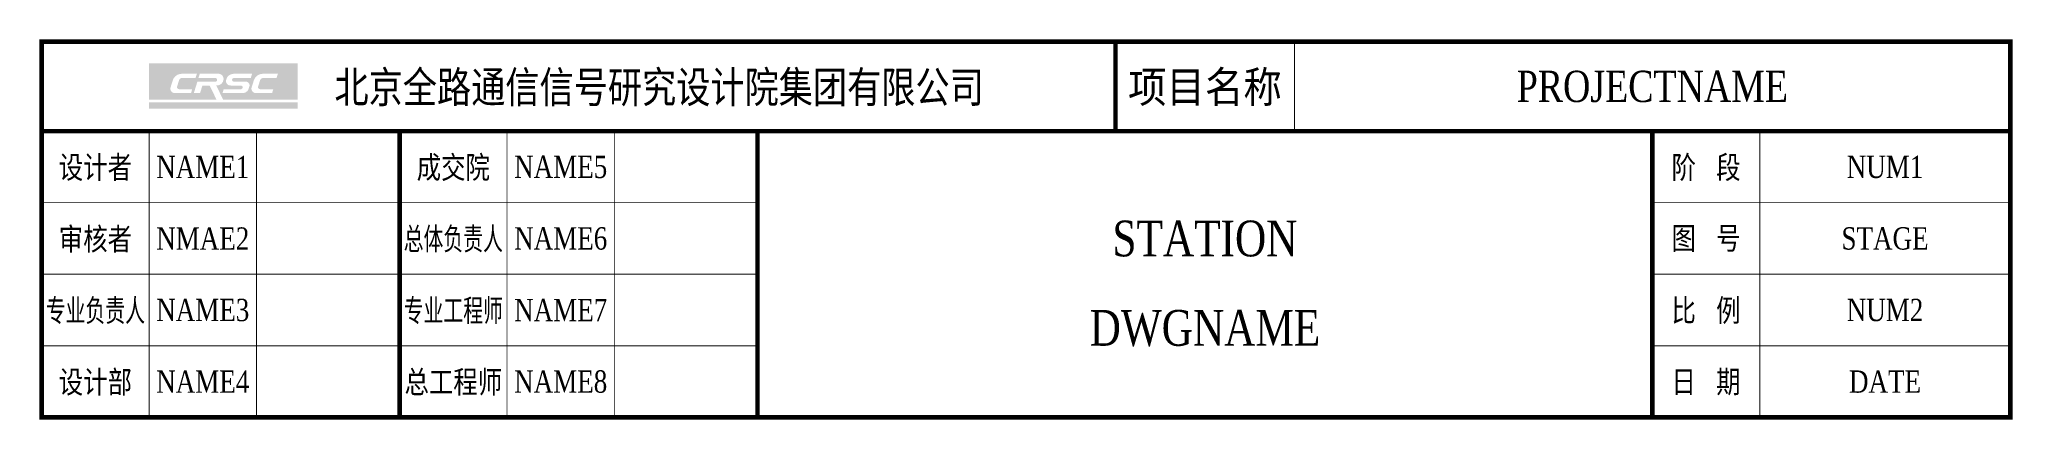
# Model space of a CAD drawing. Header units: inches. Extents: x -220 to 0, y 0 to 42.
import ezdxf
from ezdxf.enums import TextEntityAlignment as Align

# ---------------------------------------------------------------- set-up
doc = ezdxf.new("R2010")
doc.units = ezdxf.units.IN
doc.header["$MEASUREMENT"] = 0
doc.styles.add('CHINESE', font='times.ttf')

msp = doc.modelspace()

# ---------------------------------------------------------------- hatches: boundary and pattern name
h = msp.add_hatch(color=154)
h.paths.add_polyline_path([(-191.39, 39.59), (-208, 39.59), (-208, 35.53), (-200.47, 35.53), (-201.23, 37.1), (-202.04, 37.1), (-202.3, 36.25), (-203, 36.25), (-202.6, 37.53), (-200.56, 37.53, 0.904289), (-200.6, 37.95), (-202.48, 37.95), (-202.34, 38.41), (-200.18, 38.41, -0.414506), (-199.68, 37.76), (-199.76, 37.5, -0.299631), (-200.49, 37.1), (-199.73, 35.53), (-191.39, 35.53)])
h.paths.add_polyline_path([(-196.49, 38.41), (-196.63, 37.95), (-198.53, 37.95, 0.904289), (-198.56, 37.53), (-197.2, 37.53, -0.417043), (-196.76, 37.1), (-196.89, 36.68, -0.295181), (-197.52, 36.25), (-199.8, 36.25), (-199.66, 36.69), (-197.7, 36.69, 0.904289), (-197.74, 37.1), (-198.89, 37.1, -0.417755), (-199.41, 37.61), (-199.3, 37.99, -0.249354), (-198.53, 38.41)], flags=16)
h.paths.add_polyline_path([(-195.29, 38.41), (-193.6, 38.41), (-193.75, 37.95), (-195.22, 37.95, 0.296874), (-195.59, 37.7), (-195.82, 36.97, 0.496), (-195.61, 36.69), (-194.12, 36.69), (-194.25, 36.25), (-196.06, 36.25, -0.518187), (-196.53, 36.92), (-196.3, 37.65, -0.332708)], flags=16)
h.paths.add_polyline_path([(-202.66, 38.41), (-202.81, 37.95), (-204.27, 37.95, 0.296874), (-204.65, 37.7), (-204.87, 36.97, 0.496), (-204.67, 36.69), (-203.18, 36.69), (-203.31, 36.25), (-205.12, 36.25, -0.518187), (-205.59, 36.92), (-205.36, 37.65, -0.332708), (-204.35, 38.41)], flags=16)
msp.add_hatch(color=133).paths.add_polyline_path([(-191.39, 35.22), (-208, 35.22), (-208, 34.5), (-191.39, 34.5)])

# ---------------------------------------------------------------- linework, layer by layer
at = {"const_width": 0.5}
msp.add_lwpolyline([(-220, 0), (0, 0), (0, 42), (-220, 42)], close=True, dxfattribs=at)
for points, const_width in [([(-100, 32), (-100, 42)], 0.5), ([(-80, 32), (-80, 42)], 0.1), ([(-220, 32), (0, 32)], 0.5), ([(-208, 32), (-208, 0)], 0.1), ([(-196, 32), (-196, 0)], 0.1), ([(-180, 32), (-180, 0)], 0.5), ([(-168, 32), (-168, 0)], 0.1), ([(-156, 32), (-156, 0)], 0.1), ([(-140, 32), (-140, 0)], 0.5), ([(-40, 0), (-40, 32)], 0.5), ([(-28, 32), (-28, 0)], 0.1), ([(-220, 24), (-140, 24)], 0.1), ([(-40, 24), (0, 24)], 0.1), ([(-220, 16), (-140, 16)], 0.1), ([(-40, 16), (0, 16)], 0.1), ([(-220, 8), (-140, 8)], 0.1), ([(-40, 8), (0, 8)], 0.1)]:
    msp.add_lwpolyline(points, dxfattribs=dict(const_width=const_width))

# ---------------------------------------------------------------- texts
at = {"style": 'CHINESE'}
for s, height, width, p in [('北京全路通信信号研究设计院集团有限公司', 3.5, 0.8, (-151, 37)), ('项目名称', 3.5, 0.9, (-90, 37)), ('设计者', 2.5, 0.8, (-214, 28)), ('成交院', 2.5, 0.8, (-174, 28)), ('阶   段', 2.5, 0.8, (-34, 28)), ('审核者', 2.5, 0.8, (-214, 20)), ('总体负责人', 2.5, 0.65, (-174, 20)), ('图   号', 2.5, 0.8, (-34, 20)), ('专业负责人', 2.5, 0.65, (-214, 12)), ('专业工程师', 2.5, 0.65, (-174, 12)), ('比   例', 2.5, 0.8, (-34, 12)), ('设计部', 2.5, 0.8, (-214, 4)), ('总工程师', 2.5, 0.8, (-174, 4)), ('日   期', 2.5, 0.8, (-34, 4))]:
    msp.add_text(s, height=height, dxfattribs=dict(at, width=width)).set_placement(p, align=Align.MIDDLE)
at = {"style": 'CHINESE', "width": 0.8}
for tag, text, height, p in [('PROJECTNAME', '××—××自动闭塞改造工程可行性研究', 3.5, (-40, 37)), ('NAME1', '', 2.5, (-202, 28)), ('NAME5', '', 2.5, (-162, 28)), ('NUM1', '', 2.5, (-14, 28)), ('NMAE2', '', 2.5, (-202, 20)), ('NAME6', '', 2.5, (-162, 20)), ('STAGE', '', 2.5, (-14, 20)), ('NAME3', '', 2.5, (-202, 12)), ('NAME7', '', 2.5, (-162, 12)), ('NUM2', '', 2.5, (-14, 12)), ('NAME4', '', 2.5, (-202, 4)), ('NAME8', '', 2.5, (-162, 4)), ('DATE', '201×年×月', 2.5, (-14, 4))]:
    msp.add_attdef(tag, text=text, height=height, dxfattribs=at).set_placement(p, align=Align.MIDDLE)
for tag, text, p in [('STATION', 'STATION', (-90, 20)), ('DWGNAME', '信 号 平 面 布 置 图', (-90, 10))]:
    msp.add_attdef(tag, text=text, height=4, dxfattribs=at).set_placement(p, align=Align.MIDDLE_CENTER)

doc.saveas('drawing.dxf')
